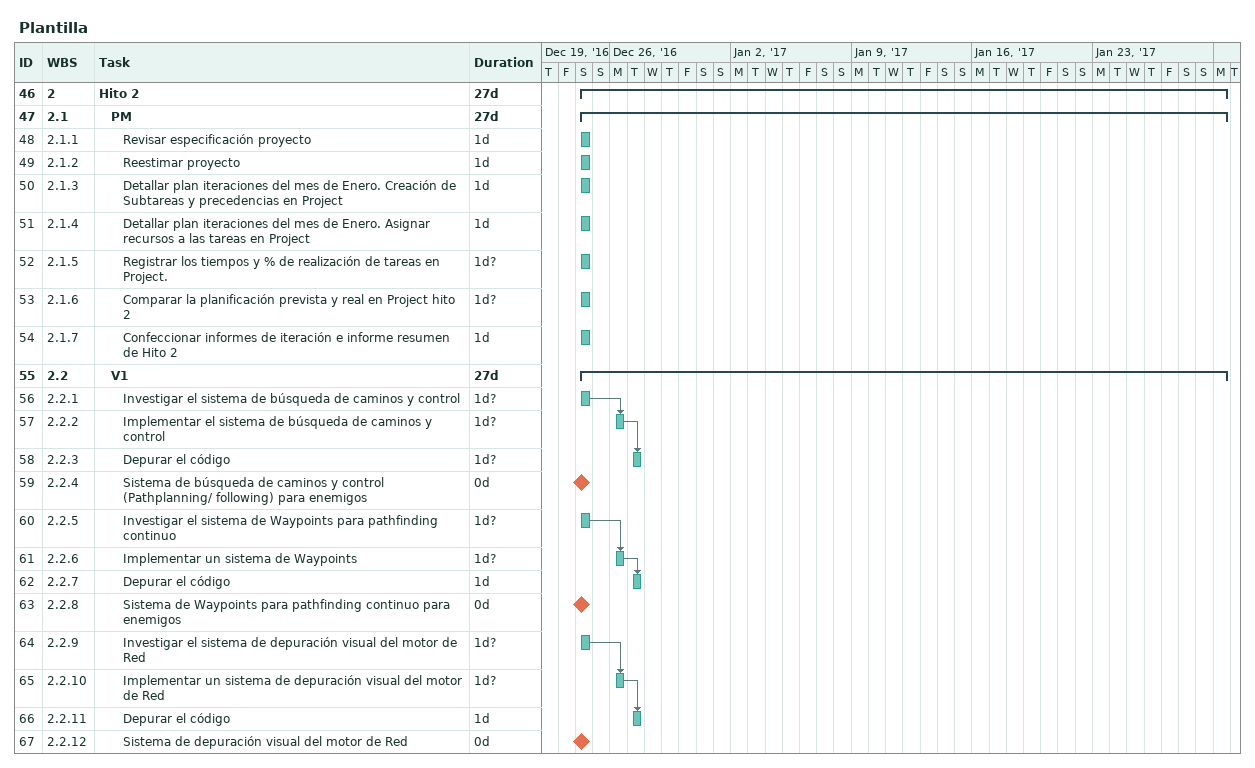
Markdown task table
Plantilla

| ID | WBS | Task | Duration | Start | Finish | Predecessors |
|---|---|---|---|---|---|---|
| 46 | 2 | **Hito 2** | 27d | 2016-12-24 | 2017-01-30 |  |
| 47 | 2.1 | **PM** | 27d | 2016-12-24 | 2017-01-30 |  |
| 48 | 2.1.1 | Revisar especificación proyecto | 1d | 2016-12-24 | 2016-12-24 |  |
| 49 | 2.1.2 | Reestimar proyecto | 1d | 2016-12-24 | 2016-12-24 |  |
| 50 | 2.1.3 | Detallar plan iteraciones del mes de Enero. Creación de Subtareas y precedencias en Project | 1d | 2016-12-24 | 2016-12-24 |  |
| 51 | 2.1.4 | Detallar plan iteraciones del mes de Enero. Asignar recursos a las tareas en Project | 1d | 2016-12-24 | 2016-12-24 |  |
| 52 | 2.1.5 | Registrar los tiempos y % de realización de tareas en Project. | 1d? | 2016-12-24 | 2016-12-24 |  |
| 53 | 2.1.6 | Comparar la planificación prevista y real en Project hito 2 | 1d? | 2016-12-24 | 2016-12-24 |  |
| 54 | 2.1.7 | Confeccionar informes de iteración e informe resumen de Hito 2 | 1d | 2016-12-24 | 2016-12-24 |  |
| 55 | 2.2 | **V1** | 27d | 2016-12-24 | 2017-01-30 |  |
| 56 | 2.2.1 | Investigar el sistema de búsqueda de caminos y control | 1d? | 2016-12-24 | 2016-12-24 |  |
| 57 | 2.2.2 | Implementar el sistema de búsqueda de caminos y control | 1d? | 2016-12-26 | 2016-12-26 | 56 |
| 58 | 2.2.3 | Depurar el código | 1d? | 2016-12-27 | 2016-12-27 | 57 |
| 59 | 2.2.4 | Sistema de búsqueda de caminos y control (Pathplanning/ following) para enemigos | 0d | 2016-12-24 | 2016-12-24 |  |
| 60 | 2.2.5 | Investigar el sistema de Waypoints para pathfinding continuo | 1d? | 2016-12-24 | 2016-12-24 |  |
| 61 | 2.2.6 | Implementar un sistema de Waypoints | 1d? | 2016-12-26 | 2016-12-26 | 60 |
| 62 | 2.2.7 | Depurar el código | 1d | 2016-12-27 | 2016-12-27 | 61 |
| 63 | 2.2.8 | Sistema de Waypoints para pathfinding continuo para enemigos | 0d | 2016-12-24 | 2016-12-24 |  |
| 64 | 2.2.9 | Investigar el sistema de depuración visual del motor de Red | 1d? | 2016-12-24 | 2016-12-24 |  |
| 65 | 2.2.10 | Implementar un sistema de depuración visual del motor de Red | 1d? | 2016-12-26 | 2016-12-26 | 64 |
| 66 | 2.2.11 | Depurar el código | 1d | 2016-12-27 | 2016-12-27 | 65 |
| 67 | 2.2.12 | Sistema de depuración visual del motor de Red | 0d | 2016-12-24 | 2016-12-24 |  |
